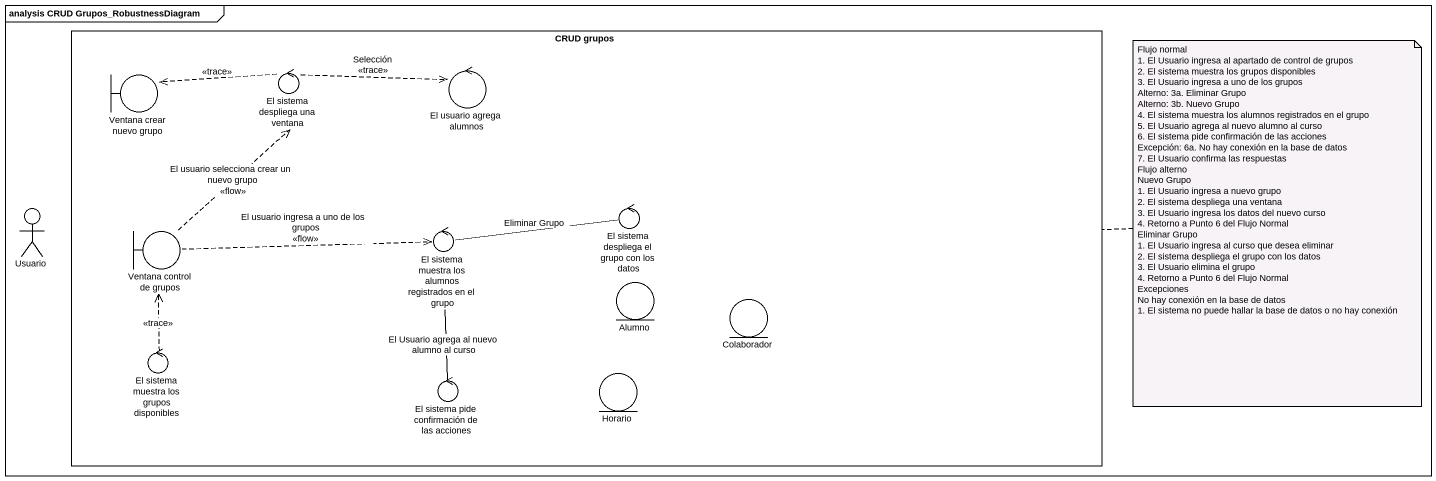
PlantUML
@startuml
mainframe analysis CRUD Grupos_RobustnessDiagram
rectangle "CRUD grupos" as CRUD_grupos {
  boundary "Ventana crear nuevo grupo" as Ventana_crear_nuevo_grupo
  control "El sistema despliega una ventana" as El_sistema_despliega_una #FFFFFF
  control "El usuario agrega alumnos" as El_usuario_agrega_alumnos
  control "El sistema despliega el grupo con los datos" as El_sistema_despliega_el #FFFFFF
  boundary "Ventana control de grupos" as Ventana_control_de_grupos
  control "El sistema muestra los alumnos registrados en el grupo" as El_sistema_muestra_los
  entity Alumno
  entity Colaborador
  control "El sistema muestra los grupos disponibles" as El_sistema_muestra_los_2
  control "El sistema pide confirmación de las acciones" as El_sistema_pide
  entity Horario
}
actor Usuario
El_sistema_despliega_una .left.> Ventana_crear_nuevo_grupo : <<trace>>
El_sistema_despliega_una .right.> El_usuario_agrega_alumnos : Selección\n<<trace>>
Ventana_control_de_grupos .up.> El_sistema_despliega_una : El usuario selecciona crear un nuevo grupo\n<<flow>>
Ventana_control_de_grupos .right.> El_sistema_muestra_los : El usuario ingresa a uno de los grupos\n<<flow>>
El_sistema_muestra_los -right- El_sistema_despliega_el : Eliminar Grupo
El_sistema_muestra_los -- El_sistema_pide : El Usuario agrega al nuevo alumno al curso
El_sistema_muestra_los_2 .up.> Ventana_control_de_grupos : <<trace>>
note right of CRUD_grupos
  Flujo normal
  1. El Usuario ingresa al apartado de control de grupos
  2. El sistema muestra los grupos disponibles
  3. El Usuario ingresa a uno de los grupos
  Alterno: 3a. Eliminar Grupo
  Alterno: 3b. Nuevo Grupo
  4. El sistema muestra los alumnos registrados en el grupo
  5. El Usuario agrega al nuevo alumno al curso
  6. El sistema pide confirmación de las acciones
  Excepción: 6a. No hay conexión en la base de datos
  7. El Usuario confirma las respuestas
  Flujo alterno
  Nuevo Grupo
  1. El Usuario ingresa a nuevo grupo
  2. El sistema despliega una ventana
  3. El Usuario ingresa los datos del nuevo curso
  4. Retorno a Punto 6 del Flujo Normal
  Eliminar Grupo
  1. El Usuario ingresa al curso que desea eliminar
  2. El sistema despliega el grupo con los datos
  3. El Usuario elimina el grupo
  4. Retorno a Punto 6 del Flujo Normal
  Excepciones
  No hay conexión en la base de datos
  1. El sistema no puede hallar la base de datos o no hay conexión
end note
@enduml
